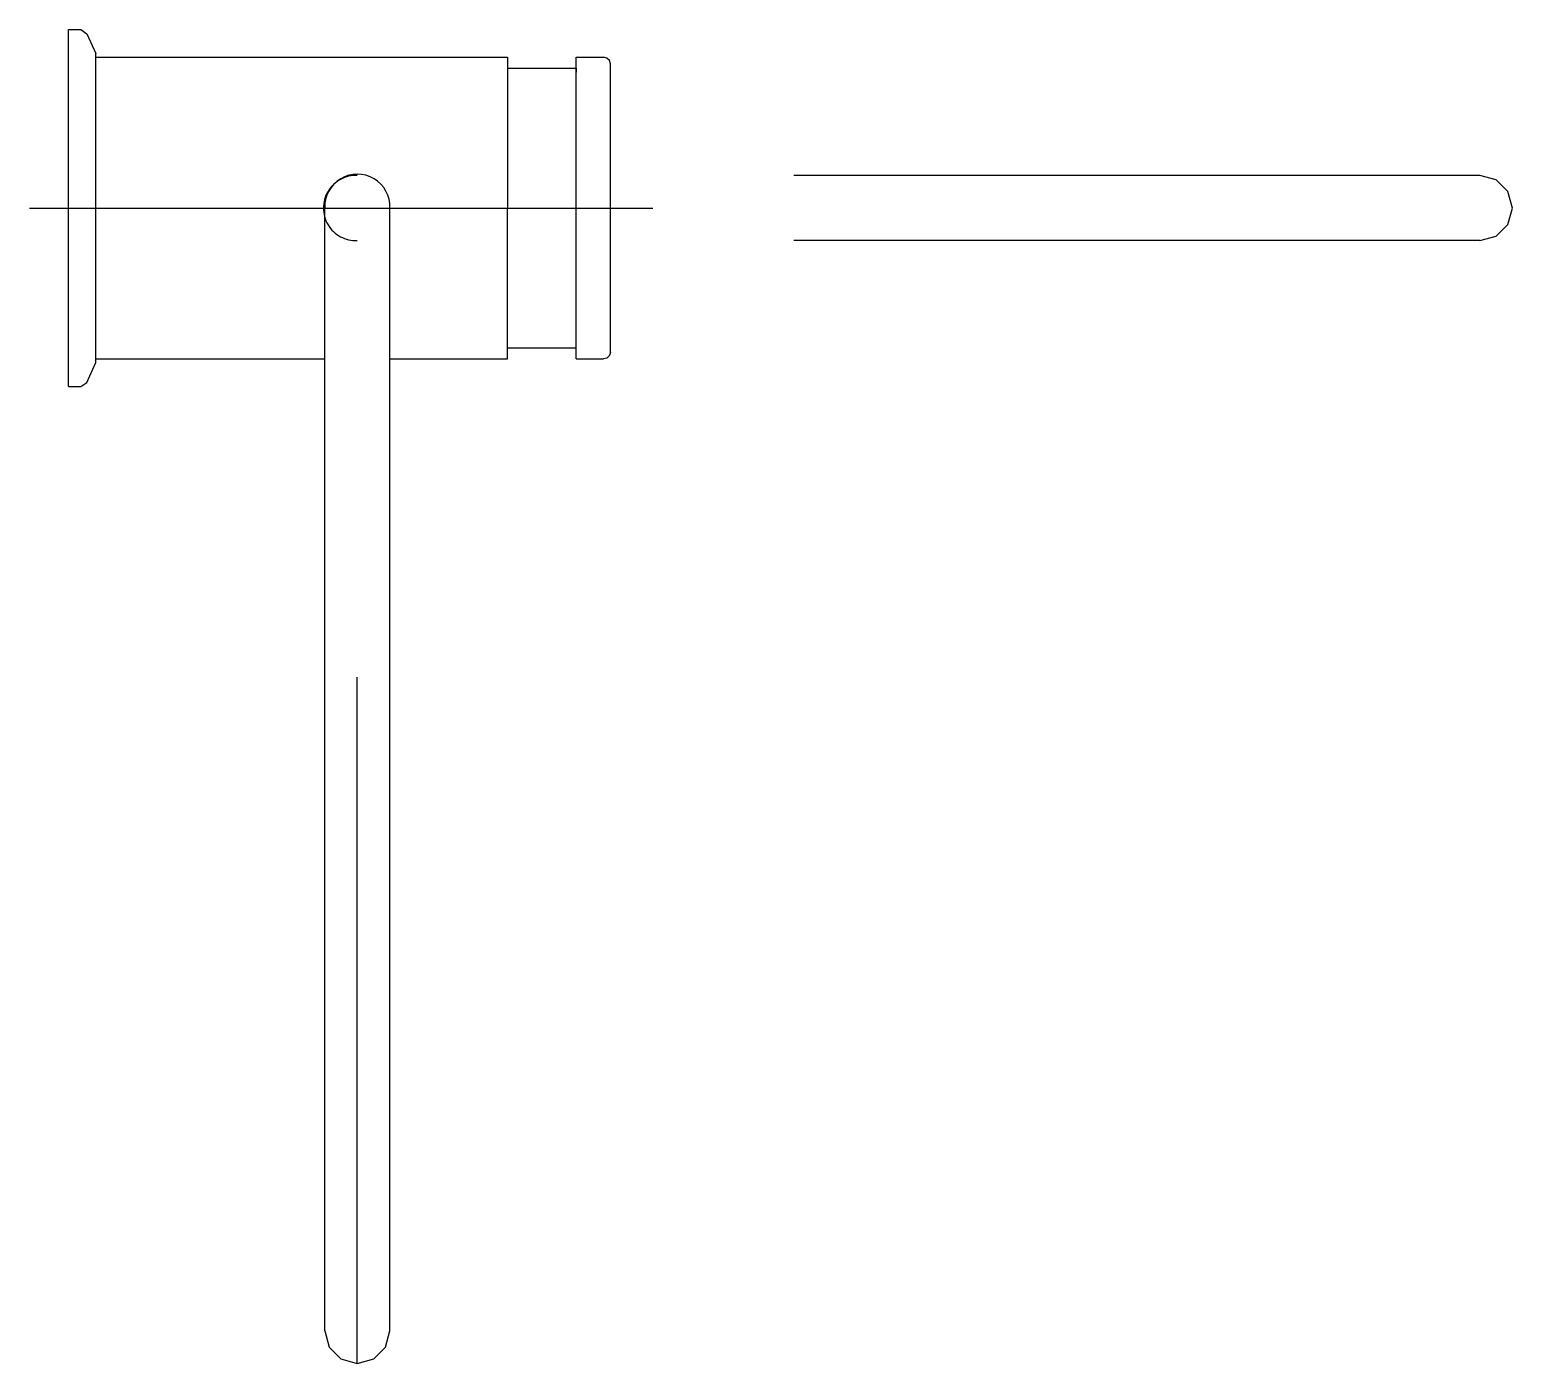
# Model space of a CAD drawing. Extents: x -0.8 to -0.584, y 318.99 to 319.184.
import ezdxf

# ---------------------------------------------------------------- set-up
doc = ezdxf.new("R2010")
doc.units = 0
doc.header["$LTSCALE"] = 0.2
doc.header["$MEASUREMENT"] = 0
for name, pattern in [('AXES', [0.54, 0.3, -0.08, 0.08, -0.08]), ('CACHE', [0.24, 0.12, -0.12]), ('CONTINU', [0])]:
    doc.linetypes.add(name, pattern=pattern)
doc.layers.get('0').update_dxf_attribs({"linetype": 'CONTINUOUS'})
doc.layers.add('DECA_EIXOS', color=5, linetype='AXES')

msp = doc.modelspace()

# ---------------------------------------------------------------- linework, layer by layer
at = {"linetype": 'CONTINU'}
for points in [[(-0.79418, 319.13234), (-0.79418, 319.18434)], [(-0.79418, 319.18434), (-0.79239, 319.18434)], [(-0.79239, 319.18434), (-0.79148, 319.18374)], [(-0.79148, 319.18374), (-0.79018, 319.18084)], [(-0.79018, 319.13584), (-0.79018, 319.18084)], [(-0.79018, 319.18034), (-0.73018, 319.18034)], [(-0.73018, 319.18034), (-0.73018, 319.15834)], [(-0.72018, 319.13634), (-0.72018, 319.18034)], [(-0.72018, 319.18034), (-0.71618, 319.18034)], [(-0.71518, 319.17934), (-0.71532, 319.17984), (-0.71568, 319.1802), (-0.71618, 319.18034)], [(-0.71518, 319.13734), (-0.71518, 319.17934)], [(-0.73018, 319.17874), (-0.72018, 319.17874)], [(-0.72018, 319.17874), (-0.72018, 319.17815)], [(-0.75682, 318.99469), (-0.75681, 319.15834)], [(-0.74732, 318.99469), (-0.74732, 319.15834)], [(-0.73018, 319.13634), (-0.73018, 319.15834)], [(-0.79018, 319.13634), (-0.75681, 319.13634)], [(-0.74732, 319.13634), (-0.73018, 319.13634)], [(-0.73018, 319.13794), (-0.72018, 319.13794)], [(-0.72018, 319.13634), (-0.71618, 319.13634)], [(-0.71518, 319.13734), (-0.71532, 319.13683), (-0.71568, 319.13647), (-0.71618, 319.13634)], [(-0.79148, 319.13293), (-0.79018, 319.13584)], [(-0.79418, 319.13234), (-0.79239, 319.13234)], [(-0.79239, 319.13234), (-0.79148, 319.13293)], [(-0.75682, 318.99469), (-0.75617, 318.9923), (-0.75446, 318.99059), (-0.75207, 318.98994)], [(-0.75207, 318.98994), (-0.74967, 318.99059), (-0.74796, 318.9923), (-0.74732, 318.99469)]]:
    msp.add_lwpolyline(points, dxfattribs=at)
at = {"linetype": 'CACHE'}
msp.add_lwpolyline([(-0.75207, 319.16308, 1.041325), (-0.75207, 319.15359)], format="xyb", dxfattribs=at)
at = {"linetype": 'CONTINU'}
msp.add_lwpolyline([(-0.74732, 319.15834, 1.041338), (-0.75681, 319.15834)], format="xyb", dxfattribs=at)
at = {"linetype": 'CACHE'}
for points in [[(-0.58842, 319.16309), (-0.75207, 319.16308)], [(-0.58367, 319.15834), (-0.58432, 319.16073), (-0.58603, 319.16244), (-0.58842, 319.16309)], [(-0.58842, 319.15359), (-0.58603, 319.15423), (-0.58432, 319.15594), (-0.58367, 319.15834)], [(-0.58842, 319.15359), (-0.75207, 319.15359)]]:
    msp.add_lwpolyline(points, dxfattribs=at)
at = {"layer": 'DECA_EIXOS'}
for points in [[(-0.75207, 318.98994), (-0.75207, 319.16308)], [(-0.79984, 319.15834), (-0.70896, 319.15834)]]:
    msp.add_lwpolyline(points, dxfattribs=at)

doc.saveas('drawing.dxf')
